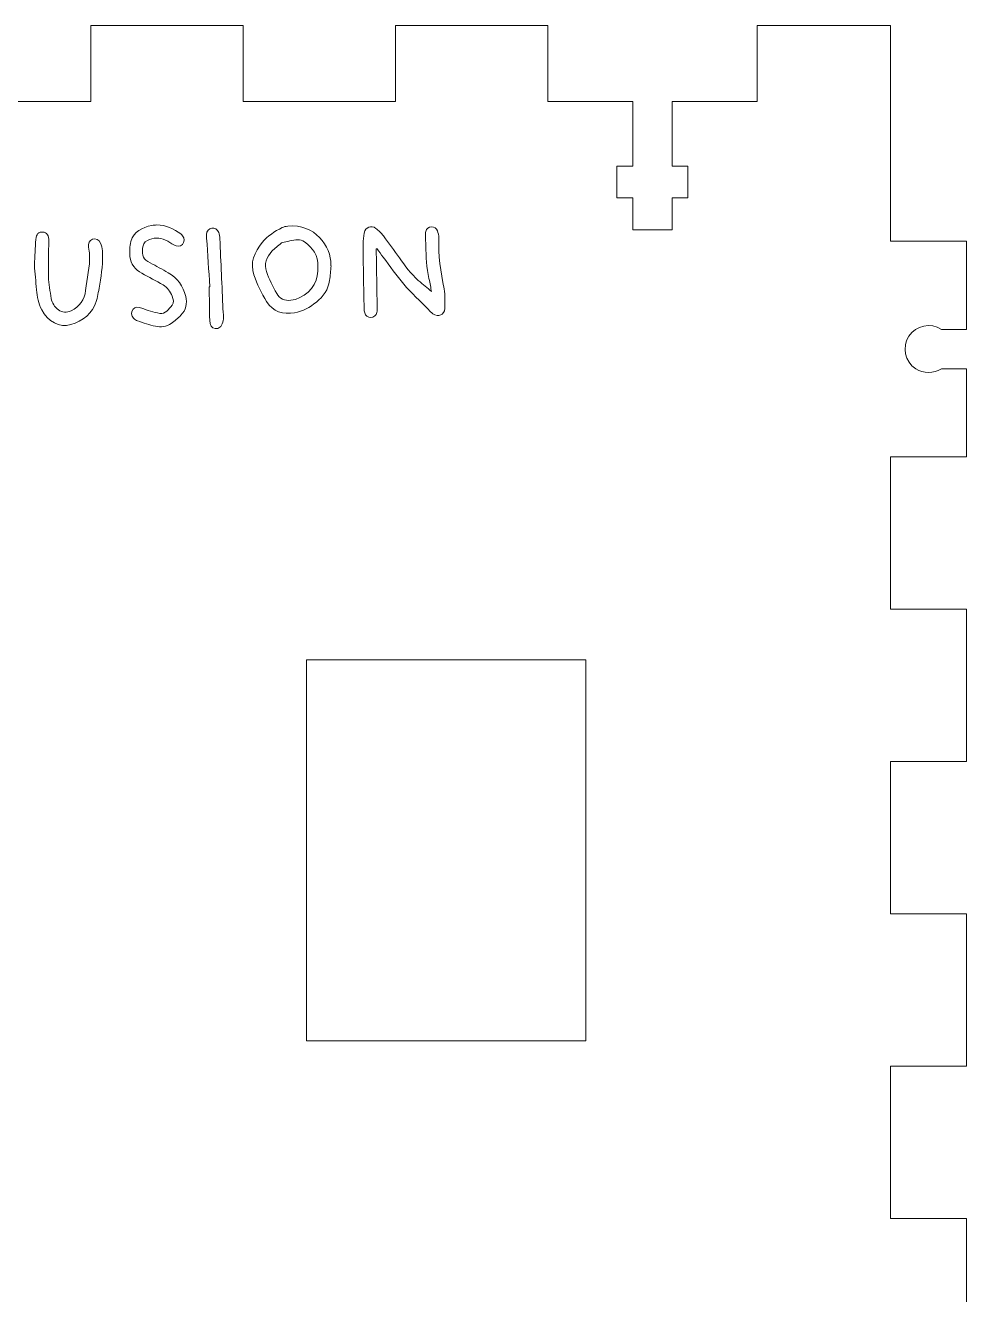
# Model space of a CAD drawing. Header units: inches. Extents: x 30 to 180, y 56 to 256.
# Drawn here: x 106.2 to 180.3, y 156 to 256 of the extents above; entities that cross this region are included whole.
import ezdxf

# ---------------------------------------------------------------- set-up
doc = ezdxf.new("R2010")
doc.units = ezdxf.units.IN
doc.header["$MEASUREMENT"] = 0

# ---------------------------------------------------------------- blocks, each defined once
blk = doc.blocks.new('block 2')
at = {"color": 7, "lineweight": 15, "true_color": 0xffffff}
blk.add_open_spline([(134.347, 237.735), (134.882, 237.023), (135.382, 236.279), (135.963, 235.607)], degree=3, dxfattribs=at)
blk = doc.blocks.new('block 3')
at = {"color": 7, "lineweight": 15, "true_color": 0xffffff}
blk.add_open_spline([(135.963, 235.607), (136.572, 234.901), (137.258, 234.263), (137.913, 233.6)], degree=3, dxfattribs=at)
blk = doc.blocks.new('block 4')
at = {"color": 7, "lineweight": 15, "true_color": 0xffffff}
blk.add_open_spline([(137.913, 233.6), (138.026, 233.484), (138.139, 233.368), (138.268, 233.273)], degree=3, dxfattribs=at)
blk = doc.blocks.new('block 5')
at = {"color": 7, "lineweight": 15, "true_color": 0xffffff}
blk.add_open_spline([(138.268, 233.273), (138.685, 232.97), (139.173, 233.176), (139.193, 233.687)], degree=3, dxfattribs=at)
blk = doc.blocks.new('block 6')
at = {"color": 7, "lineweight": 15, "true_color": 0xffffff}
blk.add_open_spline([(139.193, 233.687), (139.214, 234.2), (139.237, 234.728), (139.14, 235.226)], degree=3, dxfattribs=at)
blk = doc.blocks.new('block 7')
at = {"color": 7, "lineweight": 15, "true_color": 0xffffff}
blk.add_open_spline([(139.14, 235.226), (138.877, 236.556), (138.683, 237.885), (138.721, 239.246)], degree=3, dxfattribs=at)
blk = doc.blocks.new('block 8')
at = {"color": 7, "lineweight": 15, "true_color": 0xffffff}
blk.add_open_spline([(138.721, 239.246), (138.726, 239.433), (138.681, 239.631), (138.619, 239.81)], degree=3, dxfattribs=at)
blk = doc.blocks.new('block 9')
at = {"color": 7, "lineweight": 15, "true_color": 0xffffff}
blk.add_open_spline([(138.619, 239.81), (138.548, 240.02), (138.372, 240.125), (138.146, 240.111)], degree=3, dxfattribs=at)
blk = doc.blocks.new('block 10')
at = {"color": 7, "lineweight": 15, "true_color": 0xffffff}
blk.add_open_spline([(138.146, 240.111), (137.922, 240.098), (137.769, 239.975), (137.707, 239.76)], degree=3, dxfattribs=at)
blk = doc.blocks.new('block 11')
at = {"color": 7, "lineweight": 15, "true_color": 0xffffff}
blk.add_open_spline([(137.707, 239.76), (137.676, 239.655), (137.67, 239.539), (137.673, 239.428)], degree=3, dxfattribs=at)
blk = doc.blocks.new('block 12')
at = {"color": 7, "lineweight": 15, "true_color": 0xffffff}
blk.add_open_spline([(137.673, 239.428), (137.678, 239.163), (137.702, 238.899), (137.705, 238.634)], degree=3, dxfattribs=at)
blk = doc.blocks.new('block 13')
at = {"color": 7, "lineweight": 15, "true_color": 0xffffff}
blk.add_open_spline([(137.705, 238.634), (137.713, 237.765), (137.756, 236.899), (137.952, 236.047)], degree=3, dxfattribs=at)
blk = doc.blocks.new('block 14')
at = {"color": 7, "lineweight": 15, "true_color": 0xffffff}
blk.add_open_spline([(137.952, 236.047), (138.04, 235.664), (138.102, 235.275), (138.149, 235.029)], degree=3, dxfattribs=at)
blk = doc.blocks.new('block 15')
at = {"color": 7, "lineweight": 15, "true_color": 0xffffff}
blk.add_open_spline([(138.149, 235.029), (137.849, 235.278), (137.469, 235.576), (137.111, 235.897)], degree=3, dxfattribs=at)
blk = doc.blocks.new('block 16')
at = {"color": 7, "lineweight": 15, "true_color": 0xffffff}
blk.add_open_spline([(137.111, 235.897), (136.532, 236.416), (136.064, 237.027), (135.629, 237.669)], degree=3, dxfattribs=at)
blk = doc.blocks.new('block 17')
at = {"color": 7, "lineweight": 15, "true_color": 0xffffff}
blk.add_open_spline([(135.629, 237.669), (135.227, 238.26), (134.795, 238.832), (134.359, 239.399)], degree=3, dxfattribs=at)
blk = doc.blocks.new('block 18')
at = {"color": 7, "lineweight": 15, "true_color": 0xffffff}
blk.add_open_spline([(134.359, 239.399), (134.189, 239.62), (133.992, 239.832), (133.77, 239.998)], degree=3, dxfattribs=at)
blk = doc.blocks.new('block 19')
at = {"color": 7, "lineweight": 15, "true_color": 0xffffff}
blk.add_open_spline([(133.77, 239.998), (133.387, 240.283), (132.944, 240.099), (132.857, 239.631)], degree=3, dxfattribs=at)
blk = doc.blocks.new('block 20')
at = {"color": 7, "lineweight": 15, "true_color": 0xffffff}
blk.add_open_spline([(132.857, 239.631), (132.804, 239.348), (132.758, 239.058), (132.76, 238.771)], degree=3, dxfattribs=at)
blk = doc.blocks.new('block 21')
at = {"color": 7, "lineweight": 15, "true_color": 0xffffff}
blk.add_open_spline([(132.76, 238.771), (132.779, 237.074), (132.811, 235.377), (132.842, 233.679)], degree=3, dxfattribs=at)
blk = doc.blocks.new('block 22')
at = {"color": 7, "lineweight": 15, "true_color": 0xffffff}
blk.add_open_spline([(132.842, 233.679), (132.844, 233.568), (132.856, 233.454), (132.887, 233.346)], degree=3, dxfattribs=at)
blk = doc.blocks.new('block 23')
at = {"color": 7, "lineweight": 15, "true_color": 0xffffff}
blk.add_open_spline([(132.887, 233.346), (132.951, 233.118), (133.145, 232.98), (133.369, 232.983)], degree=3, dxfattribs=at)
blk = doc.blocks.new('block 24')
at = {"color": 7, "lineweight": 15, "true_color": 0xffffff}
blk.add_open_spline([(133.369, 232.983), (133.599, 232.987), (133.803, 233.148), (133.85, 233.383)], degree=3, dxfattribs=at)
blk = doc.blocks.new('block 25')
at = {"color": 7, "lineweight": 15, "true_color": 0xffffff}
blk.add_open_spline([(133.85, 233.383), (133.875, 233.508), (133.875, 233.639), (133.873, 233.768)], degree=3, dxfattribs=at)
blk = doc.blocks.new('block 26')
at = {"color": 7, "lineweight": 15, "true_color": 0xffffff}
blk.add_open_spline([(133.873, 233.768), (133.851, 235.215), (133.826, 236.663), (133.802, 238.111)], degree=3, dxfattribs=at)
blk = doc.blocks.new('block 27')
at = {"color": 7, "lineweight": 15, "true_color": 0xffffff}
blk.add_open_spline([(133.802, 238.111), (133.8, 238.197), (133.799, 238.283), (133.798, 238.369)], degree=3, dxfattribs=at)
blk = doc.blocks.new('block 28')
at = {"color": 7, "lineweight": 15, "true_color": 0xffffff}
blk.add_open_spline([(133.798, 238.369), (133.819, 238.375), (133.839, 238.382), (133.86, 238.388)], degree=3, dxfattribs=at)
blk = doc.blocks.new('block 29')
at = {"color": 7, "lineweight": 15, "true_color": 0xffffff}
blk.add_open_spline([(133.86, 238.388), (134.022, 238.17), (134.184, 237.952), (134.347, 237.735)], degree=3, dxfattribs=at)
blk = doc.blocks.new('block 74')
at = {"color": 7, "lineweight": 15, "true_color": 0xffffff}
blk.add_open_spline([(120.677, 232.751), (120.68, 232.371), (120.827, 232.14), (121.113, 232.103)], degree=3, dxfattribs=at)
blk = doc.blocks.new('block 75')
at = {"color": 7, "lineweight": 15, "true_color": 0xffffff}
blk.add_open_spline([(121.113, 232.103), (121.407, 232.063), (121.59, 232.248), (121.714, 232.601)], degree=3, dxfattribs=at)
blk = doc.blocks.new('block 76')
at = {"color": 7, "lineweight": 15, "true_color": 0xffffff}
blk.add_open_spline([(121.714, 232.601), (121.835, 232.942), (121.739, 233.268), (121.724, 233.6)], degree=3, dxfattribs=at)
blk = doc.blocks.new('block 77')
at = {"color": 7, "lineweight": 15, "true_color": 0xffffff}
blk.add_open_spline([(121.724, 233.6), (121.643, 235.462), (121.563, 237.325), (121.478, 239.189)], degree=3, dxfattribs=at)
blk = doc.blocks.new('block 78')
at = {"color": 7, "lineweight": 15, "true_color": 0xffffff}
blk.add_open_spline([(121.478, 239.189), (121.47, 239.355), (121.447, 239.527), (121.393, 239.684)], degree=3, dxfattribs=at)
blk = doc.blocks.new('block 79')
at = {"color": 7, "lineweight": 15, "true_color": 0xffffff}
blk.add_open_spline([(121.393, 239.684), (121.31, 239.925), (121.072, 240.052), (120.839, 240.013)], degree=3, dxfattribs=at)
blk = doc.blocks.new('block 80')
at = {"color": 7, "lineweight": 15, "true_color": 0xffffff}
blk.add_open_spline([(120.839, 240.013), (120.606, 239.975), (120.438, 239.78), (120.425, 239.52)], degree=3, dxfattribs=at)
blk = doc.blocks.new('block 81')
at = {"color": 7, "lineweight": 15, "true_color": 0xffffff}
blk.add_open_spline([(120.425, 239.52), (120.42, 239.424), (120.43, 239.327), (120.436, 239.231)], degree=3, dxfattribs=at)
blk = doc.blocks.new('block 82')
at = {"color": 7, "lineweight": 15, "true_color": 0xffffff}
blk.add_open_spline([(120.436, 239.231), (120.52, 237.956), (120.606, 236.681), (120.69, 235.406)], degree=3, dxfattribs=at)
blk = doc.blocks.new('block 83')
at = {"color": 7, "lineweight": 15, "true_color": 0xffffff}
blk.add_open_spline([(120.69, 235.406), (120.672, 235.405), (120.653, 235.404), (120.634, 235.404)], degree=3, dxfattribs=at)
blk = doc.blocks.new('block 84')
at = {"color": 7, "lineweight": 15, "true_color": 0xffffff}
blk.add_open_spline([(120.634, 235.404), (120.649, 234.519), (120.668, 233.635), (120.677, 232.751)], degree=3, dxfattribs=at)
blk = doc.blocks.new('block 139')
at = {"color": 7, "lineweight": 15, "true_color": 0xffffff}
blk.add_open_spline([(130.215, 237.142), (130.269, 238.557), (128.95, 240.413), (126.826, 240.174)], degree=3, dxfattribs=at)
blk = doc.blocks.new('block 140')
at = {"color": 7, "lineweight": 15, "true_color": 0xffffff}
blk.add_open_spline([(126.826, 240.174), (126.677, 240.158), (126.522, 240.121), (126.387, 240.056)], degree=3, dxfattribs=at)
blk = doc.blocks.new('block 141')
at = {"color": 7, "lineweight": 15, "true_color": 0xffffff}
blk.add_open_spline([(126.387, 240.056), (125.789, 239.765), (125.238, 239.399), (124.812, 238.883)], degree=3, dxfattribs=at)
blk = doc.blocks.new('block 142')
at = {"color": 7, "lineweight": 15, "true_color": 0xffffff}
blk.add_open_spline([(124.812, 238.883), (124.201, 238.141), (123.833, 237.291), (124.16, 236.337)], degree=3, dxfattribs=at)
blk = doc.blocks.new('block 143')
at = {"color": 7, "lineweight": 15, "true_color": 0xffffff}
blk.add_open_spline([(124.16, 236.337), (124.41, 235.607), (124.762, 234.897), (125.163, 234.236)], degree=3, dxfattribs=at)
blk = doc.blocks.new('block 144')
at = {"color": 7, "lineweight": 15, "true_color": 0xffffff}
blk.add_open_spline([(125.163, 234.236), (125.655, 233.424), (126.462, 233.2), (127.368, 233.346)], degree=3, dxfattribs=at)
blk = doc.blocks.new('block 145')
at = {"color": 7, "lineweight": 15, "true_color": 0xffffff}
blk.add_open_spline([(127.368, 233.346), (128.019, 233.45), (128.567, 233.791), (129.082, 234.188)], degree=3, dxfattribs=at)
blk = doc.blocks.new('block 146')
at = {"color": 7, "lineweight": 15, "true_color": 0xffffff}
blk.add_open_spline([(129.082, 234.188), (129.647, 234.624), (130.011, 235.187), (130.125, 235.895)], degree=3, dxfattribs=at)
blk = doc.blocks.new('block 147')
at = {"color": 7, "lineweight": 15, "true_color": 0xffffff}
blk.add_open_spline([(130.125, 235.895), (130.186, 236.274), (130.207, 236.66), (130.247, 237.043)], degree=3, dxfattribs=at)
blk = doc.blocks.new('block 148')
at = {"color": 7, "lineweight": 15, "true_color": 0xffffff}
blk.add_open_spline([(130.247, 237.043), (130.236, 237.043), (130.226, 237.045), (130.216, 237.046)], degree=3, dxfattribs=at)
blk = doc.blocks.new('block 149')
at = {"color": 7, "lineweight": 15, "true_color": 0xffffff}
blk.add_open_spline([(130.216, 237.046), (130.216, 237.078), (130.214, 237.11), (130.215, 237.142)], degree=3, dxfattribs=at)
blk = doc.blocks.new('block 173')
at = {"color": 7, "lineweight": 15, "true_color": 0xffffff}
blk.add_open_spline([(107.444, 233.584), (107.909, 232.689), (108.877, 232.142), (109.732, 232.413)], degree=3, dxfattribs=at)
blk = doc.blocks.new('block 174')
at = {"color": 7, "lineweight": 15, "true_color": 0xffffff}
blk.add_open_spline([(109.732, 232.413), (110.682, 232.716), (111.467, 233.276), (111.759, 234.307)], degree=3, dxfattribs=at)
blk = doc.blocks.new('block 175')
at = {"color": 7, "lineweight": 15, "true_color": 0xffffff}
blk.add_open_spline([(111.759, 234.307), (111.88, 234.73), (111.941, 235.171), (112.016, 235.605)], degree=3, dxfattribs=at)
blk = doc.blocks.new('block 176')
at = {"color": 7, "lineweight": 15, "true_color": 0xffffff}
blk.add_open_spline([(112.016, 235.605), (112.165, 236.469), (112.299, 237.336), (112.228, 238.217)], degree=3, dxfattribs=at)
blk = doc.blocks.new('block 177')
at = {"color": 7, "lineweight": 15, "true_color": 0xffffff}
blk.add_open_spline([(112.228, 238.217), (112.21, 238.43), (112.164, 238.649), (112.084, 238.845)], degree=3, dxfattribs=at)
blk = doc.blocks.new('block 178')
at = {"color": 7, "lineweight": 15, "true_color": 0xffffff}
blk.add_open_spline([(112.084, 238.845), (111.97, 239.122), (111.705, 239.228), (111.451, 239.141)], degree=3, dxfattribs=at)
blk = doc.blocks.new('block 179')
at = {"color": 7, "lineweight": 15, "true_color": 0xffffff}
blk.add_open_spline([(111.451, 239.141), (111.206, 239.056), (111.087, 238.8), (111.14, 238.51)], degree=3, dxfattribs=at)
blk = doc.blocks.new('block 180')
at = {"color": 7, "lineweight": 15, "true_color": 0xffffff}
blk.add_open_spline([(111.14, 238.51), (111.177, 238.314), (111.205, 238.115), (111.214, 237.915)], degree=3, dxfattribs=at)
blk = doc.blocks.new('block 181')
at = {"color": 7, "lineweight": 15, "true_color": 0xffffff}
blk.add_open_spline([(111.214, 237.915), (111.251, 236.966), (111.022, 236.048), (110.908, 235.116)], degree=3, dxfattribs=at)
blk = doc.blocks.new('block 182')
at = {"color": 7, "lineweight": 15, "true_color": 0xffffff}
blk.add_open_spline([(110.908, 235.116), (110.815, 234.359), (110.423, 233.847), (109.753, 233.512)], degree=3, dxfattribs=at)
blk = doc.blocks.new('block 183')
at = {"color": 7, "lineweight": 15, "true_color": 0xffffff}
blk.add_open_spline([(109.753, 233.512), (109.399, 233.334), (109.076, 233.348), (108.761, 233.583)], degree=3, dxfattribs=at)
blk = doc.blocks.new('block 184')
at = {"color": 7, "lineweight": 15, "true_color": 0xffffff}
blk.add_open_spline([(108.761, 233.583), (108.457, 233.809), (108.26, 234.117), (108.198, 234.483)], degree=3, dxfattribs=at)
blk = doc.blocks.new('block 185')
at = {"color": 7, "lineweight": 15, "true_color": 0xffffff}
blk.add_open_spline([(108.198, 234.483), (108.101, 235.044), (107.996, 235.61), (107.98, 236.177)], degree=3, dxfattribs=at)
blk = doc.blocks.new('block 186')
at = {"color": 7, "lineweight": 15, "true_color": 0xffffff}
blk.add_open_spline([(107.98, 236.177), (107.953, 237.123), (107.985, 238.073), (108.009, 239.021)], degree=3, dxfattribs=at)
blk = doc.blocks.new('block 187')
at = {"color": 7, "lineweight": 15, "true_color": 0xffffff}
blk.add_open_spline([(108.009, 239.021), (108.018, 239.407), (107.845, 239.687), (107.533, 239.713)], degree=3, dxfattribs=at)
blk = doc.blocks.new('block 188')
at = {"color": 7, "lineweight": 15, "true_color": 0xffffff}
blk.add_open_spline([(107.533, 239.713), (107.211, 239.74), (107.006, 239.538), (106.979, 239.133)], degree=3, dxfattribs=at)
blk = doc.blocks.new('block 189')
at = {"color": 7, "lineweight": 15, "true_color": 0xffffff}
blk.add_open_spline([(106.979, 239.133), (106.935, 238.467), (106.906, 237.801), (106.869, 237.116)], degree=3, dxfattribs=at)
blk = doc.blocks.new('block 190')
at = {"color": 7, "lineweight": 15, "true_color": 0xffffff}
blk.add_open_spline([(106.869, 237.116), (106.924, 236.474), (106.974, 235.818), (107.039, 235.162)], degree=3, dxfattribs=at)
blk = doc.blocks.new('block 191')
at = {"color": 7, "lineweight": 15, "true_color": 0xffffff}
blk.add_open_spline([(107.039, 235.162), (107.094, 234.616), (107.187, 234.078), (107.444, 233.584)], degree=3, dxfattribs=at)
blk = doc.blocks.new('block 192')
at = {"color": 7, "lineweight": 15, "true_color": 0xffffff}
blk.add_open_spline([(114.478, 238.962), (114.378, 238.584), (114.358, 238.164), (114.399, 237.772)], degree=3, dxfattribs=at)
blk = doc.blocks.new('block 193')
at = {"color": 7, "lineweight": 15, "true_color": 0xffffff}
blk.add_open_spline([(114.399, 237.772), (114.461, 237.178), (114.807, 236.742), (115.342, 236.457)], degree=3, dxfattribs=at)
blk = doc.blocks.new('block 194')
at = {"color": 7, "lineweight": 15, "true_color": 0xffffff}
blk.add_open_spline([(115.342, 236.457), (115.902, 236.159), (116.463, 235.862), (117.008, 235.539)], degree=3, dxfattribs=at)
blk = doc.blocks.new('block 195')
at = {"color": 7, "lineweight": 15, "true_color": 0xffffff}
blk.add_open_spline([(117.008, 235.539), (117.348, 235.337), (117.588, 235.036), (117.713, 234.649)], degree=3, dxfattribs=at)
blk = doc.blocks.new('block 196')
at = {"color": 7, "lineweight": 15, "true_color": 0xffffff}
blk.add_open_spline([(117.713, 234.649), (117.79, 234.412), (117.913, 234.154), (117.725, 233.941)], degree=3, dxfattribs=at)
blk = doc.blocks.new('block 197')
at = {"color": 7, "lineweight": 15, "true_color": 0xffffff}
blk.add_open_spline([(117.725, 233.941), (117.459, 233.64), (117.198, 233.233), (116.739, 233.301)], degree=3, dxfattribs=at)
blk = doc.blocks.new('block 198')
at = {"color": 7, "lineweight": 15, "true_color": 0xffffff}
blk.add_open_spline([(116.739, 233.301), (116.255, 233.373), (115.782, 233.546), (115.32, 233.717)], degree=3, dxfattribs=at)
blk = doc.blocks.new('block 199')
at = {"color": 7, "lineweight": 15, "true_color": 0xffffff}
blk.add_open_spline([(115.32, 233.717), (115.051, 233.817), (114.805, 233.822), (114.641, 233.623)], degree=3, dxfattribs=at)
blk = doc.blocks.new('block 200')
at = {"color": 7, "lineweight": 15, "true_color": 0xffffff}
blk.add_open_spline([(114.641, 233.623), (114.477, 233.422), (114.487, 233.121), (114.686, 232.92)], degree=3, dxfattribs=at)
blk = doc.blocks.new('block 201')
at = {"color": 7, "lineweight": 15, "true_color": 0xffffff}
blk.add_open_spline([(114.686, 232.92), (114.773, 232.831), (114.885, 232.747), (115.002, 232.709)], degree=3, dxfattribs=at)
blk = doc.blocks.new('block 202')
at = {"color": 7, "lineweight": 15, "true_color": 0xffffff}
blk.add_open_spline([(115.002, 232.709), (115.467, 232.556), (115.93, 232.389), (116.408, 232.293)], degree=3, dxfattribs=at)
blk = doc.blocks.new('block 203')
at = {"color": 7, "lineweight": 15, "true_color": 0xffffff}
blk.add_open_spline([(116.408, 232.293), (116.836, 232.207), (117.282, 232.234), (117.656, 232.514)], degree=3, dxfattribs=at)
blk = doc.blocks.new('block 204')
at = {"color": 7, "lineweight": 15, "true_color": 0xffffff}
blk.add_open_spline([(117.656, 232.514), (117.919, 232.71), (118.177, 232.919), (118.408, 233.153)], degree=3, dxfattribs=at)
blk = doc.blocks.new('block 205')
at = {"color": 7, "lineweight": 15, "true_color": 0xffffff}
blk.add_open_spline([(118.408, 233.153), (118.821, 233.569), (118.923, 234.078), (118.787, 234.644)], degree=3, dxfattribs=at)
blk = doc.blocks.new('block 206')
at = {"color": 7, "lineweight": 15, "true_color": 0xffffff}
blk.add_open_spline([(118.787, 234.644), (118.59, 235.463), (118.126, 236.085), (117.406, 236.509)], degree=3, dxfattribs=at)
blk = doc.blocks.new('block 207')
at = {"color": 7, "lineweight": 15, "true_color": 0xffffff}
blk.add_open_spline([(117.406, 236.509), (116.943, 236.782), (116.463, 237.026), (115.986, 237.277)], degree=3, dxfattribs=at)
blk = doc.blocks.new('block 208')
at = {"color": 7, "lineweight": 15, "true_color": 0xffffff}
blk.add_open_spline([(115.986, 237.277), (115.459, 237.554), (115.315, 237.835), (115.397, 238.432)], degree=3, dxfattribs=at)
blk = doc.blocks.new('block 209')
at = {"color": 7, "lineweight": 15, "true_color": 0xffffff}
blk.add_open_spline([(115.397, 238.432), (115.432, 238.69), (115.514, 238.916), (115.767, 239.039)], degree=3, dxfattribs=at)
blk = doc.blocks.new('block 210')
at = {"color": 7, "lineweight": 15, "true_color": 0xffffff}
blk.add_open_spline([(115.767, 239.039), (116.239, 239.271), (116.718, 239.325), (117.201, 239.077)], degree=3, dxfattribs=at)
blk = doc.blocks.new('block 211')
at = {"color": 7, "lineweight": 15, "true_color": 0xffffff}
blk.add_open_spline([(117.201, 239.077), (117.428, 238.96), (117.646, 238.824), (117.865, 238.69)], degree=3, dxfattribs=at)
blk = doc.blocks.new('block 212')
at = {"color": 7, "lineweight": 15, "true_color": 0xffffff}
blk.add_open_spline([(117.865, 238.69), (118.101, 238.546), (118.357, 238.561), (118.528, 238.738)], degree=3, dxfattribs=at)
blk = doc.blocks.new('block 213')
at = {"color": 7, "lineweight": 15, "true_color": 0xffffff}
blk.add_open_spline([(118.528, 238.738), (118.701, 238.916), (118.708, 239.208), (118.542, 239.423)], degree=3, dxfattribs=at)
blk = doc.blocks.new('block 214')
at = {"color": 7, "lineweight": 15, "true_color": 0xffffff}
blk.add_open_spline([(118.542, 239.423), (118.503, 239.473), (118.458, 239.524), (118.407, 239.559)], degree=3, dxfattribs=at)
blk = doc.blocks.new('block 215')
at = {"color": 7, "lineweight": 15, "true_color": 0xffffff}
blk.add_open_spline([(118.407, 239.559), (117.839, 239.955), (117.243, 240.277), (116.522, 240.269)], degree=3, dxfattribs=at)
blk = doc.blocks.new('block 216')
at = {"color": 7, "lineweight": 15, "true_color": 0xffffff}
blk.add_open_spline([(116.522, 240.269), (116.386, 240.256), (116.247, 240.258), (116.114, 240.23)], degree=3, dxfattribs=at)
blk = doc.blocks.new('block 217')
at = {"color": 7, "lineweight": 15, "true_color": 0xffffff}
blk.add_open_spline([(116.114, 240.23), (115.366, 240.069), (114.693, 239.776), (114.478, 238.962)], degree=3, dxfattribs=at)
blk = doc.blocks.new('block 452')
at = {"color": 7, "lineweight": 15, "true_color": 0xffffff}
blk.add_open_spline([(129.15, 236.265), (129.188, 236.51), (129.19, 236.762), (129.208, 237.01)], degree=3, dxfattribs=at)
blk = doc.blocks.new('block 453')
at = {"color": 7, "lineweight": 15, "true_color": 0xffffff}
blk.add_open_spline([(129.208, 237.01), (129.246, 237.868), (128.787, 238.455), (128.148, 238.931)], degree=3, dxfattribs=at)
blk = doc.blocks.new('block 454')
at = {"color": 7, "lineweight": 15, "true_color": 0xffffff}
blk.add_open_spline([(128.148, 238.931), (128.004, 239.038), (127.786, 239.121), (127.614, 239.103)], degree=3, dxfattribs=at)
blk = doc.blocks.new('block 455')
at = {"color": 7, "lineweight": 15, "true_color": 0xffffff}
blk.add_open_spline([(127.614, 239.103), (127.199, 239.063), (126.79, 238.958), (126.379, 238.877)], degree=3, dxfattribs=at)
blk = doc.blocks.new('block 456')
at = {"color": 7, "lineweight": 15, "true_color": 0xffffff}
blk.add_open_spline([(126.379, 238.877), (126.357, 238.873), (126.336, 238.855), (126.318, 238.839)], degree=3, dxfattribs=at)
blk = doc.blocks.new('block 457')
at = {"color": 7, "lineweight": 15, "true_color": 0xffffff}
blk.add_open_spline([(126.318, 238.839), (126.068, 238.626), (125.79, 238.438), (125.576, 238.192)], degree=3, dxfattribs=at)
blk = doc.blocks.new('block 458')
at = {"color": 7, "lineweight": 15, "true_color": 0xffffff}
blk.add_open_spline([(125.576, 238.192), (125.18, 237.737), (124.936, 237.189), (125.149, 236.592)], degree=3, dxfattribs=at)
blk = doc.blocks.new('block 459')
at = {"color": 7, "lineweight": 15, "true_color": 0xffffff}
blk.add_open_spline([(125.149, 236.592), (125.362, 235.999), (125.662, 235.434), (125.958, 234.876)], degree=3, dxfattribs=at)
blk = doc.blocks.new('block 460')
at = {"color": 7, "lineweight": 15, "true_color": 0xffffff}
blk.add_open_spline([(125.958, 234.876), (126.189, 234.438), (126.597, 234.29), (127.08, 234.336)], degree=3, dxfattribs=at)
blk = doc.blocks.new('block 461')
at = {"color": 7, "lineweight": 15, "true_color": 0xffffff}
blk.add_open_spline([(127.08, 234.336), (128.05, 234.428), (129.004, 235.312), (129.15, 236.265)], degree=3, dxfattribs=at)
blk = doc.blocks.new('block 480')
at = {"color": 7, "lineweight": 15, "true_color": 0xffffff}
blk.add_lwpolyline([(128.304, 175.992), (150.304, 175.992)], dxfattribs=at)
blk = doc.blocks.new('block 481')
at = {"color": 7, "lineweight": 15, "true_color": 0xffffff}
blk.add_lwpolyline([(150.304, 175.992), (150.304, 205.992)], dxfattribs=at)
blk = doc.blocks.new('block 482')
at = {"color": 7, "lineweight": 15, "true_color": 0xffffff}
blk.add_lwpolyline([(150.304, 205.992), (128.304, 205.992)], dxfattribs=at)
blk = doc.blocks.new('block 483')
at = {"color": 7, "lineweight": 15, "true_color": 0xffffff}
blk.add_lwpolyline([(128.304, 205.992), (128.304, 175.992)], dxfattribs=at)
blk = doc.blocks.new('block 488')
at = {"color": 7, "lineweight": 15, "true_color": 0xffffff}
blk.add_lwpolyline([(180.304, 228.942), (180.304, 221.992)], dxfattribs=at)
blk = doc.blocks.new('block 489')
at = {"color": 7, "lineweight": 15, "true_color": 0xffffff}
blk.add_lwpolyline([(180.304, 221.992), (174.304, 221.992)], dxfattribs=at)
blk = doc.blocks.new('block 490')
at = {"color": 7, "lineweight": 15, "true_color": 0xffffff}
blk.add_lwpolyline([(174.304, 221.992), (174.304, 209.992)], dxfattribs=at)
blk = doc.blocks.new('block 491')
at = {"color": 7, "lineweight": 15, "true_color": 0xffffff}
blk.add_lwpolyline([(174.304, 209.992), (180.304, 209.992)], dxfattribs=at)
blk = doc.blocks.new('block 492')
at = {"color": 7, "lineweight": 15, "true_color": 0xffffff}
blk.add_lwpolyline([(180.304, 209.992), (180.304, 197.992)], dxfattribs=at)
blk = doc.blocks.new('block 493')
at = {"color": 7, "lineweight": 15, "true_color": 0xffffff}
blk.add_lwpolyline([(180.304, 197.992), (174.304, 197.992)], dxfattribs=at)
blk = doc.blocks.new('block 494')
at = {"color": 7, "lineweight": 15, "true_color": 0xffffff}
blk.add_lwpolyline([(174.304, 197.992), (174.304, 185.992)], dxfattribs=at)
blk = doc.blocks.new('block 495')
at = {"color": 7, "lineweight": 15, "true_color": 0xffffff}
blk.add_lwpolyline([(174.304, 185.992), (180.304, 185.992)], dxfattribs=at)
blk = doc.blocks.new('block 496')
at = {"color": 7, "lineweight": 15, "true_color": 0xffffff}
blk.add_lwpolyline([(180.304, 185.992), (180.304, 173.992)], dxfattribs=at)
blk = doc.blocks.new('block 497')
at = {"color": 7, "lineweight": 15, "true_color": 0xffffff}
blk.add_lwpolyline([(180.304, 173.992), (174.304, 173.992)], dxfattribs=at)
blk = doc.blocks.new('block 498')
at = {"color": 7, "lineweight": 15, "true_color": 0xffffff}
blk.add_lwpolyline([(174.304, 173.992), (174.304, 161.992)], dxfattribs=at)
blk = doc.blocks.new('block 499')
at = {"color": 7, "lineweight": 15, "true_color": 0xffffff}
blk.add_lwpolyline([(174.304, 161.992), (180.304, 161.992)], dxfattribs=at)
blk = doc.blocks.new('block 500')
at = {"color": 7, "lineweight": 15, "true_color": 0xffffff}
blk.add_lwpolyline([(180.304, 161.992), (180.304, 149.992)], dxfattribs=at)
blk = doc.blocks.new('block 620')
at = {"color": 7, "lineweight": 15, "true_color": 0xffffff}
blk.add_lwpolyline([(99.304, 249.992), (111.304, 249.992)], dxfattribs=at)
blk = doc.blocks.new('block 621')
at = {"color": 7, "lineweight": 15, "true_color": 0xffffff}
blk.add_lwpolyline([(111.304, 249.992), (111.304, 255.992)], dxfattribs=at)
blk = doc.blocks.new('block 622')
at = {"color": 7, "lineweight": 15, "true_color": 0xffffff}
blk.add_lwpolyline([(111.304, 255.992), (123.304, 255.992)], dxfattribs=at)
blk = doc.blocks.new('block 623')
at = {"color": 7, "lineweight": 15, "true_color": 0xffffff}
blk.add_lwpolyline([(123.304, 255.992), (123.304, 249.992)], dxfattribs=at)
blk = doc.blocks.new('block 624')
at = {"color": 7, "lineweight": 15, "true_color": 0xffffff}
blk.add_lwpolyline([(123.304, 249.992), (135.304, 249.992)], dxfattribs=at)
blk = doc.blocks.new('block 625')
at = {"color": 7, "lineweight": 15, "true_color": 0xffffff}
blk.add_lwpolyline([(135.304, 249.992), (135.304, 255.992)], dxfattribs=at)
blk = doc.blocks.new('block 626')
at = {"color": 7, "lineweight": 15, "true_color": 0xffffff}
blk.add_lwpolyline([(135.304, 255.992), (147.304, 255.992)], dxfattribs=at)
blk = doc.blocks.new('block 627')
at = {"color": 7, "lineweight": 15, "true_color": 0xffffff}
blk.add_lwpolyline([(147.304, 255.992), (147.304, 249.992)], dxfattribs=at)
blk = doc.blocks.new('block 628')
at = {"color": 7, "lineweight": 15, "true_color": 0xffffff}
blk.add_lwpolyline([(147.304, 249.992), (154.004, 249.992)], dxfattribs=at)
blk = doc.blocks.new('block 629')
at = {"color": 7, "lineweight": 15, "true_color": 0xffffff}
blk.add_lwpolyline([(154.004, 249.992), (154.004, 244.892)], dxfattribs=at)
blk = doc.blocks.new('block 630')
at = {"color": 7, "lineweight": 15, "true_color": 0xffffff}
blk.add_lwpolyline([(154.004, 244.892), (152.754, 244.892)], dxfattribs=at)
blk = doc.blocks.new('block 631')
at = {"color": 7, "lineweight": 15, "true_color": 0xffffff}
blk.add_lwpolyline([(152.754, 244.892), (152.754, 242.392)], dxfattribs=at)
blk = doc.blocks.new('block 632')
at = {"color": 7, "lineweight": 15, "true_color": 0xffffff}
blk.add_lwpolyline([(152.754, 242.392), (154.004, 242.392)], dxfattribs=at)
blk = doc.blocks.new('block 633')
at = {"color": 7, "lineweight": 15, "true_color": 0xffffff}
blk.add_lwpolyline([(154.004, 242.392), (154.004, 239.892)], dxfattribs=at)
blk = doc.blocks.new('block 634')
at = {"color": 7, "lineweight": 15, "true_color": 0xffffff}
blk.add_lwpolyline([(154.004, 239.892), (157.104, 239.892)], dxfattribs=at)
blk = doc.blocks.new('block 635')
at = {"color": 7, "lineweight": 15, "true_color": 0xffffff}
blk.add_lwpolyline([(157.104, 239.892), (157.104, 242.392)], dxfattribs=at)
blk = doc.blocks.new('block 636')
at = {"color": 7, "lineweight": 15, "true_color": 0xffffff}
blk.add_lwpolyline([(157.104, 242.392), (158.354, 242.392)], dxfattribs=at)
blk = doc.blocks.new('block 637')
at = {"color": 7, "lineweight": 15, "true_color": 0xffffff}
blk.add_lwpolyline([(158.354, 242.392), (158.354, 244.892)], dxfattribs=at)
blk = doc.blocks.new('block 638')
at = {"color": 7, "lineweight": 15, "true_color": 0xffffff}
blk.add_lwpolyline([(158.354, 244.892), (157.104, 244.892)], dxfattribs=at)
blk = doc.blocks.new('block 639')
at = {"color": 7, "lineweight": 15, "true_color": 0xffffff}
blk.add_lwpolyline([(157.104, 244.892), (157.104, 249.992)], dxfattribs=at)
blk = doc.blocks.new('block 640')
at = {"color": 7, "lineweight": 15, "true_color": 0xffffff}
blk.add_lwpolyline([(157.104, 249.992), (163.804, 249.992)], dxfattribs=at)
blk = doc.blocks.new('block 641')
at = {"color": 7, "lineweight": 15, "true_color": 0xffffff}
blk.add_lwpolyline([(163.804, 249.992), (163.804, 255.992)], dxfattribs=at)
blk = doc.blocks.new('block 642')
at = {"color": 7, "lineweight": 15, "true_color": 0xffffff}
blk.add_lwpolyline([(163.804, 255.992), (174.304, 255.992)], dxfattribs=at)
blk = doc.blocks.new('block 643')
at = {"color": 7, "lineweight": 15, "true_color": 0xffffff}
blk.add_lwpolyline([(174.304, 255.992), (174.304, 238.992)], dxfattribs=at)
blk = doc.blocks.new('block 644')
at = {"color": 7, "lineweight": 15, "true_color": 0xffffff}
blk.add_lwpolyline([(174.304, 238.992), (180.304, 238.992)], dxfattribs=at)
blk = doc.blocks.new('block 645')
at = {"color": 7, "lineweight": 15, "true_color": 0xffffff}
blk.add_lwpolyline([(180.304, 238.992), (180.304, 232.042)], dxfattribs=at)
blk = doc.blocks.new('block 646')
at = {"color": 7, "lineweight": 15, "true_color": 0xffffff}
blk.add_lwpolyline([(178.314, 232.042), (180.304, 232.042)], dxfattribs=at)
blk = doc.blocks.new('block 647')
at = {"color": 7, "lineweight": 15, "true_color": 0xffffff}
blk.add_lwpolyline([(178.314, 228.942), (180.304, 228.942)], dxfattribs=at)
blk = doc.blocks.new('block 651')
at = {"color": 7, "lineweight": 15, "true_color": 0xffffff}
blk.add_open_spline([(178.314, 232.042), (177.458, 232.6), (176.312, 232.358), (175.754, 231.502), (175.196, 230.646), (175.438, 229.5), (176.294, 228.942), (176.908, 228.542), (177.7, 228.542), (178.314, 228.942)], degree=3, knots=[0, 0, 0, 0, 1, 1, 1, 2, 2, 2, 3, 3, 3, 3], dxfattribs=at)

msp = doc.modelspace()

# ---------------------------------------------------------------- block references
for name in ['block 621', 'block 622', 'block 623', 'block 625', 'block 626', 'block 627', 'block 641', 'block 642', 'block 643', 'block 620', 'block 624', 'block 628', 'block 629', 'block 639', 'block 640', 'block 630', 'block 631', 'block 638', 'block 637', 'block 632', 'block 633', 'block 635', 'block 636', 'block 217', 'block 216', 'block 215', 'block 80', 'block 79', 'block 141', 'block 140', 'block 139', 'block 19', 'block 10', 'block 9', 'block 189', 'block 188', 'block 187', 'block 186', 'block 179', 'block 178', 'block 209', 'block 210', 'block 211', 'block 214', 'block 213', 'block 81', 'block 82', 'block 78', 'block 77', 'block 455', 'block 454', 'block 20', 'block 18', 'block 17', 'block 11', 'block 12', 'block 8', 'block 7', 'block 634', 'block 180', 'block 176', 'block 177', 'block 192', 'block 208', 'block 212', 'block 142', 'block 458', 'block 457', 'block 456', 'block 453', 'block 21', 'block 28', 'block 27', 'block 26', 'block 29', 'block 13', 'block 644', 'block 645', 'block 190', 'block 181', 'block 193', 'block 207', 'block 452', 'block 147', 'block 149', 'block 148', 'block 2', 'block 16', 'block 185', 'block 194', 'block 206', 'block 143', 'block 459', 'block 461', 'block 14', 'block 191', 'block 182', 'block 175', 'block 195', 'block 83', 'block 84', 'block 146', 'block 3', 'block 15', 'block 6', 'block 184', 'block 174', 'block 196', 'block 205', 'block 144', 'block 460', 'block 145', 'block 173', 'block 183', 'block 200', 'block 199', 'block 198', 'block 197', 'block 204', 'block 76', 'block 22', 'block 23', 'block 24', 'block 25', 'block 4', 'block 5', 'block 201', 'block 202', 'block 203', 'block 74', 'block 75', 'block 651', 'block 646', 'block 647', 'block 488', 'block 489', 'block 490', 'block 491', 'block 492', 'block 482', 'block 483', 'block 481', 'block 493', 'block 494', 'block 495', 'block 496', 'block 480', 'block 497', 'block 498', 'block 499', 'block 500']:
    msp.add_blockref(name, (0, 0))

doc.saveas('drawing.dxf')
